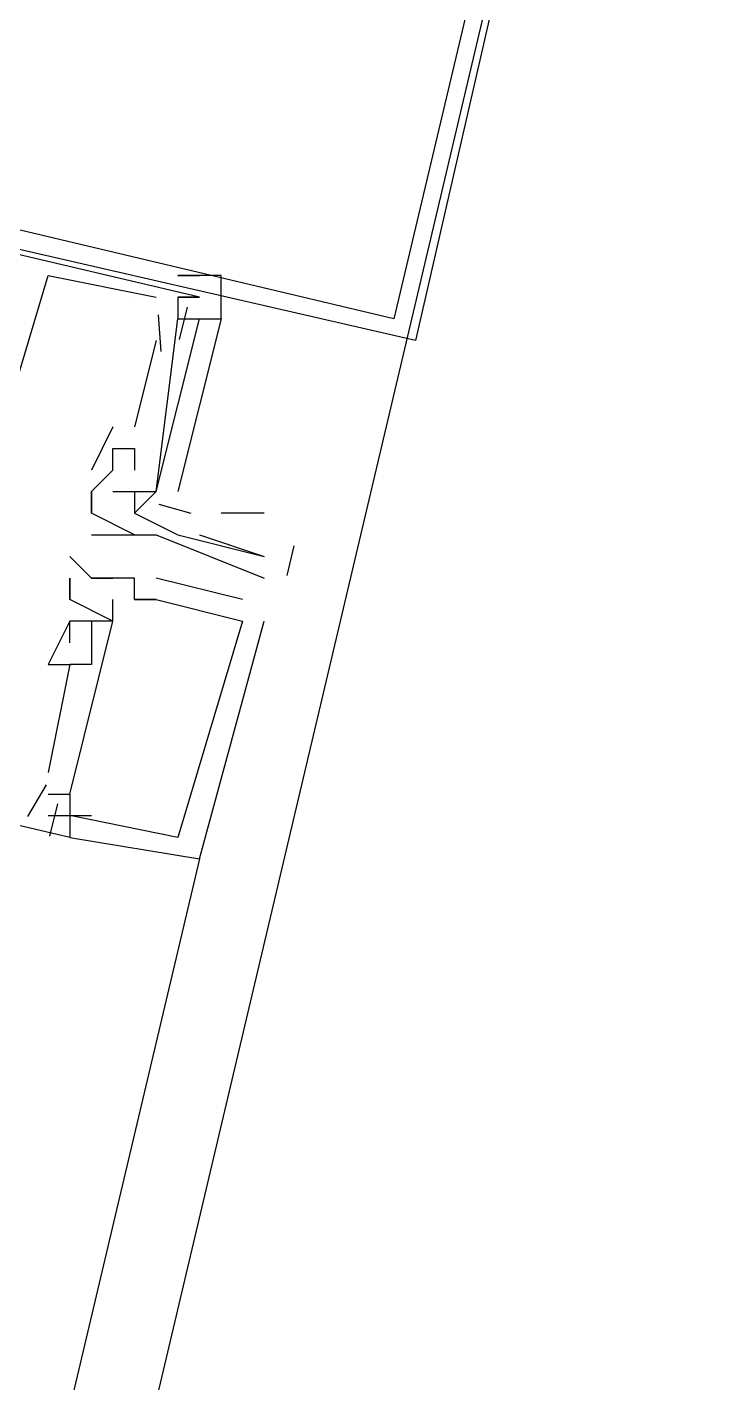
# Model space of a CAD drawing. Header units: feet. Extents: x -84 to 198, y -22 to 181.
# Drawn here: x 135.067 to 135.493, y 121.908 to 122.744 of the extents above; entities that cross this region are included whole.
import ezdxf

# ---------------------------------------------------------------- set-up
doc = ezdxf.new("R2010")
doc.units = ezdxf.units.FT
doc.layers.add('A-LINEA', color=7, linetype='CONTINUOUS')

msp = doc.modelspace()

# ---------------------------------------------------------------- linework, layer by layer
at = {"layer": 'A-LINEA'}
for p, q in [((132.3067, 109.8711), (135.4933, 123.3644)), ((135.08, 122.5911), (135.08, 122.5911)), ((135.08, 122.5911), (135.08, 122.5911)), ((135.08, 122.5911), (135.08, 122.5911)), ((135.1333, 122.5778), (135.1333, 122.5778)), ((135.1333, 122.5778), (135.1333, 122.5778)), ((135.1333, 122.5778), (135.1333, 122.5778)), ((135.1467, 122.5778), (135.1467, 122.5778)), ((135.1467, 122.5778), (135.1467, 122.5778)), ((135.1467, 122.5778), (135.1467, 122.5778)), ((135.16, 122.5778), (135.16, 122.5778)), ((135.16, 122.5778), (135.16, 122.5778)), ((135.16, 122.5778), (135.16, 122.5778)), ((135.1733, 122.5778), (135.1733, 122.5778)), ((135.1733, 122.5778), (135.1733, 122.5778)), ((135.1733, 122.5778), (135.1733, 122.5778)), ((135.1657, 122.5717), (135.1609, 122.5517)), ((135.1657, 122.5717), (135.1609, 122.5517)), ((135.1657, 122.5717), (135.1609, 122.5517)), ((135.1467, 122.5644), (135.1467, 122.5644)), ((135.1467, 122.5644), (135.1467, 122.5644)), ((135.1467, 122.5644), (135.1467, 122.5644)), ((135.1479, 122.5669), (135.1495, 122.5443)), ((135.1479, 122.5669), (135.1495, 122.5443)), ((135.1479, 122.5669), (135.1495, 122.5443)), ((135.16, 122.5644), (135.16, 122.5644)), ((135.16, 122.5644), (135.16, 122.5644)), ((135.16, 122.5644), (135.16, 122.5644)), ((135.1467, 122.5511), (135.1333, 122.4978)), ((135.1467, 122.5511), (135.1333, 122.4978)), ((135.1467, 122.5511), (135.1333, 122.4978)), ((135.1467, 122.5511), (135.1467, 122.5511)), ((135.1467, 122.5511), (135.1467, 122.5511)), ((135.1467, 122.5511), (135.1467, 122.5511)), ((135.12, 122.4978), (135.1067, 122.4711)), ((135.12, 122.4978), (135.1067, 122.4711)), ((135.12, 122.4978), (135.1067, 122.4711)), ((135.12, 122.4978), (135.12, 122.4978)), ((135.12, 122.4978), (135.12, 122.4978)), ((135.12, 122.4978), (135.12, 122.4978)), ((135.1333, 122.4978), (135.1333, 122.4978)), ((135.1333, 122.4978), (135.1333, 122.4978)), ((135.1333, 122.4978), (135.1333, 122.4978)), ((135.12, 122.4844), (135.12, 122.4844)), ((135.12, 122.4844), (135.12, 122.4844)), ((135.12, 122.4844), (135.12, 122.4844)), ((135.1333, 122.4844), (135.1333, 122.4844)), ((135.1333, 122.4844), (135.1333, 122.4844)), ((135.1333, 122.4844), (135.1333, 122.4844)), ((135.1067, 122.4711), (135.1067, 122.4711)), ((135.1067, 122.4711), (135.1067, 122.4711)), ((135.1067, 122.4711), (135.1067, 122.4711)), ((135.1067, 122.4711), (135.1067, 122.4711)), ((135.1067, 122.4711), (135.1067, 122.4711)), ((135.1067, 122.4711), (135.1067, 122.4711)), ((135.1067, 122.4711), (135.1067, 122.4711)), ((135.12, 122.4711), (135.12, 122.4711)), ((135.12, 122.4711), (135.12, 122.4711)), ((135.12, 122.4711), (135.12, 122.4711)), ((135.12, 122.4711), (135.12, 122.4711)), ((135.1333, 122.4711), (135.1333, 122.4711)), ((135.1333, 122.4711), (135.1333, 122.4711)), ((135.1333, 122.4711), (135.1333, 122.4711)), ((135.1067, 122.4578), (135.1067, 122.4444)), ((135.1067, 122.4578), (135.1067, 122.4578)), ((135.1067, 122.4578), (135.1067, 122.4578)), ((135.1067, 122.4578), (135.1067, 122.4578)), ((135.1067, 122.4578), (135.1067, 122.4578)), ((135.1067, 122.4578), (135.1067, 122.4578)), ((135.1067, 122.4578), (135.1067, 122.4578)), ((135.1067, 122.4578), (135.1067, 122.4578)), ((135.1067, 122.4578), (135.1067, 122.4578)), ((135.12, 122.4578), (135.12, 122.4578)), ((135.12, 122.4578), (135.12, 122.4578)), ((135.12, 122.4578), (135.12, 122.4578)), ((135.1333, 122.4578), (135.1333, 122.4578)), ((135.1333, 122.4578), (135.1333, 122.4578)), ((135.1333, 122.4578), (135.1333, 122.4578)), ((135.1333, 122.4578), (135.1333, 122.4578)), ((135.1333, 122.4578), (135.1333, 122.4578)), ((135.1467, 122.4578), (135.1467, 122.4578)), ((135.1467, 122.4578), (135.1467, 122.4578)), ((135.1467, 122.4578), (135.1467, 122.4578)), ((135.1467, 122.4578), (135.1467, 122.4578)), ((135.1482, 122.45), (135.1681, 122.4445)), ((135.1482, 122.45), (135.1681, 122.4445)), ((135.1482, 122.45), (135.1681, 122.4445)), ((135.1067, 122.4444), (135.1067, 122.4444)), ((135.1067, 122.4444), (135.1067, 122.4444)), ((135.1333, 122.4444), (135.1333, 122.4444)), ((135.1333, 122.4444), (135.1333, 122.4444)), ((135.2133, 122.4444), (135.1867, 122.4444)), ((135.1067, 122.4311), (135.1067, 122.4311)), ((135.12, 122.4311), (135.12, 122.4311)), ((135.1333, 122.4311), (135.1333, 122.4311)), ((135.1333, 122.4311), (135.1333, 122.4311)), ((135.1467, 122.4311), (135.1467, 122.4311)), ((135.16, 122.4311), (135.16, 122.4311)), ((135.16, 122.4311), (135.16, 122.4311)), ((135.1733, 122.4311), (135.2133, 122.4178)), ((135.1867, 122.4311), (135.1867, 122.4311)), ((135.0933, 122.4178), (135.0933, 122.4178)), ((135.0933, 122.4178), (135.0933, 122.4178)), ((135.0933, 122.4178), (135.0933, 122.4178)), ((135.2133, 122.4178), (135.2133, 122.4178)), ((135.2317, 122.4243), (135.2273, 122.406)), ((135.0933, 122.4044), (135.0933, 122.3911)), ((135.0933, 122.4044), (135.0933, 122.4044)), ((135.0933, 122.4044), (135.0933, 122.4044)), ((135.0933, 122.4044), (135.0933, 122.3911)), ((135.0933, 122.4044), (135.0933, 122.4044)), ((135.0933, 122.4044), (135.0933, 122.4044)), ((135.0933, 122.4044), (135.0933, 122.3911)), ((135.0933, 122.4044), (135.0933, 122.4044)), ((135.0933, 122.4044), (135.0933, 122.4044)), ((135.1067, 122.4044), (135.12, 122.4044)), ((135.1067, 122.4044), (135.1067, 122.4044)), ((135.1067, 122.4044), (135.1067, 122.4044)), ((135.1067, 122.4044), (135.12, 122.4044)), ((135.1067, 122.4044), (135.1067, 122.4044)), ((135.1067, 122.4044), (135.1067, 122.4044)), ((135.1067, 122.4044), (135.12, 122.4044)), ((135.1067, 122.4044), (135.1067, 122.4044)), ((135.1067, 122.4044), (135.1067, 122.4044)), ((135.12, 122.4044), (135.12, 122.4044)), ((135.12, 122.4044), (135.12, 122.4044)), ((135.12, 122.4044), (135.12, 122.4044)), ((135.1333, 122.4044), (135.1333, 122.4044)), ((135.1333, 122.4044), (135.1333, 122.4044)), ((135.1333, 122.4044), (135.1333, 122.4044)), ((135.1333, 122.4044), (135.1333, 122.4044)), ((135.1333, 122.4044), (135.1333, 122.4044)), ((135.1333, 122.4044), (135.1333, 122.4044)), ((135.1333, 122.4044), (135.1333, 122.4044)), ((135.1333, 122.4044), (135.1333, 122.4044)), ((135.1333, 122.4044), (135.1333, 122.4044)), ((135.2, 122.3911), (135.1467, 122.4044)), ((135.1467, 122.4044), (135.1467, 122.4044)), ((135.2, 122.3911), (135.1467, 122.4044)), ((135.1467, 122.4044), (135.1467, 122.4044)), ((135.2, 122.3911), (135.1467, 122.4044)), ((135.1467, 122.4044), (135.1467, 122.4044)), ((135.2133, 122.4044), (135.2133, 122.4044)), ((135.0933, 122.3911), (135.0933, 122.3911)), ((135.0933, 122.3911), (135.0933, 122.3911)), ((135.0933, 122.3911), (135.0933, 122.3911)), ((135.0933, 122.3911), (135.0933, 122.3911)), ((135.0933, 122.3911), (135.0933, 122.3911)), ((135.0933, 122.3911), (135.0933, 122.3911)), ((135.12, 122.3911), (135.12, 122.3911)), ((135.12, 122.3911), (135.12, 122.3911)), ((135.12, 122.3911), (135.12, 122.3911)), ((135.1333, 122.3911), (135.1333, 122.3911)), ((135.1333, 122.3911), (135.1333, 122.3911)), ((135.1333, 122.3911), (135.1333, 122.3911)), ((135.1333, 122.3911), (135.1333, 122.3911)), ((135.1333, 122.3911), (135.1333, 122.3911)), ((135.1333, 122.3911), (135.1333, 122.3911)), ((135.1333, 122.3911), (135.1333, 122.3911)), ((135.1333, 122.3911), (135.1333, 122.3911)), ((135.1333, 122.3911), (135.1333, 122.3911)), ((135.1467, 122.3911), (135.1467, 122.3911)), ((135.1467, 122.3911), (135.1467, 122.3911)), ((135.1467, 122.3911), (135.1467, 122.3911)), ((135.1467, 122.3911), (135.1467, 122.3911)), ((135.1467, 122.3911), (135.1467, 122.3911)), ((135.1467, 122.3911), (135.1467, 122.3911)), ((135.2, 122.3911), (135.2, 122.3911)), ((135.2, 122.3911), (135.2, 122.3911)), ((135.2, 122.3911), (135.2, 122.3911)), ((135.0933, 122.3778), (135.0933, 122.3778)), ((135.0933, 122.3778), (135.0933, 122.3778)), ((135.0933, 122.3778), (135.0933, 122.3778)), ((135.0933, 122.3778), (135.0933, 122.3778)), ((135.0933, 122.3778), (135.0933, 122.3778)), ((135.0933, 122.3778), (135.0933, 122.3778)), ((135.1067, 122.3778), (135.1067, 122.3778)), ((135.1067, 122.3778), (135.1067, 122.3778)), ((135.1067, 122.3778), (135.1067, 122.3778)), ((135.1067, 122.3778), (135.1067, 122.3778)), ((135.1067, 122.3778), (135.1067, 122.3778)), ((135.1067, 122.3778), (135.1067, 122.3778)), ((135.12, 122.3778), (135.12, 122.3778)), ((135.12, 122.3778), (135.12, 122.3778)), ((135.12, 122.3778), (135.12, 122.3778)), ((135.12, 122.3778), (135.12, 122.3778)), ((135.12, 122.3778), (135.12, 122.3778)), ((135.12, 122.3778), (135.12, 122.3778)), ((135.2, 122.3778), (135.2, 122.3778)), ((135.2, 122.3778), (135.2, 122.3778)), ((135.2, 122.3778), (135.2, 122.3778)), ((135.2, 122.3778), (135.2, 122.3778)), ((135.2, 122.3778), (135.2, 122.3778)), ((135.2, 122.3778), (135.2, 122.3778)), ((135.2133, 122.3778), (135.2133, 122.3778)), ((135.2133, 122.3778), (135.2133, 122.3778)), ((135.2133, 122.3778), (135.2133, 122.3778)), ((135.0933, 122.3644), (135.0933, 122.3644)), ((135.0933, 122.3644), (135.0933, 122.3644)), ((135.0933, 122.3644), (135.0933, 122.3644)), ((135.1067, 122.3644), (135.1067, 122.3644)), ((135.1067, 122.3644), (135.1067, 122.3644)), ((135.1067, 122.3644), (135.1067, 122.3644)), ((135.08, 122.3511), (135.08, 122.3511)), ((135.08, 122.3511), (135.08, 122.3511)), ((135.08, 122.3511), (135.08, 122.3511)), ((135.0933, 122.3511), (135.0933, 122.3511)), ((135.0933, 122.3511), (135.0933, 122.3511)), ((135.0933, 122.3511), (135.0933, 122.3511)), ((135.0933, 122.3511), (135.0933, 122.3511)), ((135.0933, 122.3511), (135.0933, 122.3511)), ((135.0933, 122.3511), (135.0933, 122.3511)), ((135.1067, 122.3511), (135.1067, 122.3511)), ((135.1067, 122.3511), (135.1067, 122.3511)), ((135.1067, 122.3511), (135.1067, 122.3511)), ((135.08, 122.2844), (135.08, 122.2844)), ((135.08, 122.2844), (135.08, 122.2844)), ((135.08, 122.2844), (135.08, 122.2844)), ((135.0788, 122.2768), (135.0673, 122.2573)), ((135.0788, 122.2768), (135.0673, 122.2573)), ((135.0788, 122.2768), (135.0673, 122.2573)), ((135.08, 122.2711), (135.08, 122.2711)), ((135.08, 122.2711), (135.08, 122.2711)), ((135.08, 122.2711), (135.08, 122.2711)), ((135.0933, 122.2711), (135.0933, 122.2711)), ((135.0933, 122.2711), (135.0933, 122.2711)), ((135.0933, 122.2711), (135.0933, 122.2711)), ((135.0933, 122.2711), (135.0933, 122.2711)), ((135.0933, 122.2711), (135.0933, 122.2711)), ((135.0933, 122.2711), (135.0933, 122.2711)), ((135.08, 122.2578), (135.08, 122.2578)), ((135.08, 122.2578), (135.08, 122.2578)), ((135.08, 122.2578), (135.08, 122.2578)), ((135.0857, 122.2651), (135.0809, 122.2451)), ((135.0857, 122.2651), (135.0809, 122.2451)), ((135.0857, 122.2651), (135.0809, 122.2451)), ((135.0933, 122.2578), (135.0933, 122.2578)), ((135.0933, 122.2578), (135.0933, 122.2578)), ((135.0933, 122.2578), (135.0933, 122.2578)), ((135.0933, 122.2578), (135.0933, 122.2578)), ((135.0933, 122.2578), (135.0933, 122.2578)), ((135.0933, 122.2578), (135.0933, 122.2578)), ((135.0933, 122.2578), (135.0933, 122.2578)), ((135.0933, 122.2578), (135.0933, 122.2578)), ((135.0933, 122.2578), (135.0933, 122.2578)), ((135.1067, 122.2578), (135.1067, 122.2578)), ((135.1067, 122.2578), (135.1067, 122.2578)), ((135.1067, 122.2578), (135.1067, 122.2578)), ((135.0933, 122.2444), (135.0933, 122.2444)), ((135.0933, 122.2444), (135.0933, 122.2444)), ((135.0933, 122.2444), (135.0933, 122.2444)), ((135.0933, 122.2444), (135.0933, 122.2444)), ((135.0933, 122.2444), (135.0933, 122.2444)), ((135.0933, 122.2444), (135.0933, 122.2444)), ((135.16, 122.2444), (135.16, 122.2444)), ((135.16, 122.2444), (135.16, 122.2444)), ((135.16, 122.2444), (135.16, 122.2444)), ((135.1733, 122.2311), (133.2933, 114.2844)), ((135.1733, 122.2311), (135.1733, 122.2311)), ((135.1733, 122.2311), (135.1733, 122.2311)), ((135.1733, 122.2311), (135.1733, 122.2311))]:
    msp.add_line(p, q, dxfattribs=at)
for points in [[(134.68, 123.5511), (135.4933, 123.3644), (135.3067, 122.5511), (134.4933, 122.7378), (134.68, 123.5511)], [(134.6933, 123.5378), (135.48, 123.3511), (135.2933, 122.5644), (134.5067, 122.7511), (134.6933, 123.5378)], [(135.16, 122.5778), (135.1733, 122.5778), (134.4933, 122.7378), (134.4533, 122.5911), (134.48, 122.5911)], [(135.16, 122.5778), (135.1733, 122.5778), (134.4933, 122.7378), (134.4533, 122.5911), (134.48, 122.5911)], [(135.16, 122.5778), (135.1733, 122.5778), (134.4933, 122.7378), (134.4533, 122.5911), (134.48, 122.5911)], [(135.04, 122.4578), (135.08, 122.5911), (135.1467, 122.5778)], [(135.04, 122.4578), (135.08, 122.5911), (135.1467, 122.5778)], [(135.04, 122.4578), (135.08, 122.5911), (135.1467, 122.5778)], [(135.1733, 122.5778), (135.16, 122.5778), (135.16, 122.5644), (135.1733, 122.5644), (135.1867, 122.5644), (135.1867, 122.5911), (135.16, 122.5911), (135.1733, 122.5911)], [(135.08, 122.2578), (135.0933, 122.2578), (135.0933, 122.2444), (134.4133, 122.4044), (134.4533, 122.5644), (134.4667, 122.5644), (134.4667, 122.5511), (134.4533, 122.5244), (134.4667, 122.5378)], [(135.08, 122.2578), (135.0933, 122.2578), (135.0933, 122.2444), (134.4133, 122.4044), (134.4533, 122.5644), (134.4667, 122.5644), (134.4667, 122.5511), (134.4533, 122.5244), (134.4667, 122.5378)], [(135.08, 122.2578), (135.0933, 122.2578), (135.0933, 122.2444), (134.4133, 122.4044), (134.4533, 122.5644), (134.4667, 122.5644), (134.4667, 122.5511), (134.4533, 122.5244), (134.4667, 122.5378)], [(135.1333, 122.4578), (135.1467, 122.4578), (135.16, 122.5644)], [(135.1333, 122.4578), (135.1467, 122.4578), (135.16, 122.5644)], [(135.1333, 122.4578), (135.1467, 122.4578), (135.16, 122.5644)], [(135.1467, 122.4578), (135.1733, 122.5644), (135.1867, 122.5644), (135.16, 122.4578)], [(135.1467, 122.4578), (135.1733, 122.5644), (135.1867, 122.5644), (135.16, 122.4578)], [(135.1467, 122.4578), (135.1733, 122.5644), (135.1867, 122.5644), (135.16, 122.4578)], [(135.1067, 122.4578), (135.12, 122.4711), (135.12, 122.4844), (135.1333, 122.4844), (135.1333, 122.4711)], [(135.1067, 122.4578), (135.12, 122.4711), (135.12, 122.4844), (135.1333, 122.4844), (135.1333, 122.4711)], [(135.1067, 122.4578), (135.12, 122.4711), (135.12, 122.4844), (135.1333, 122.4844), (135.1333, 122.4711)], [(135.1067, 122.4578), (135.12, 122.4711), (135.12, 122.4711)], [(135.1333, 122.4311), (135.1067, 122.4444), (135.1067, 122.4578)], [(135.12, 122.4578), (135.1333, 122.4578), (135.1333, 122.4444)], [(135.12, 122.4578), (135.1333, 122.4578), (135.1333, 122.4578), (135.1333, 122.4578)], [(135.1467, 122.4578), (135.1333, 122.4444), (135.1333, 122.4444), (135.16, 122.4311)], [(135.1067, 122.4311), (135.12, 122.4311), (135.1333, 122.4311), (135.1467, 122.4311), (135.2133, 122.4044)], [(135.16, 122.4311), (135.16, 122.4311), (135.16, 122.4311), (135.16, 122.4311), (135.2133, 122.4178), (135.2133, 122.4178), (135.2133, 122.4178)], [(135.1333, 122.3911), (135.1467, 122.3911), (135.1333, 122.3911), (135.1333, 122.4044), (135.1067, 122.4044), (135.0933, 122.4178)], [(135.1333, 122.3911), (135.1467, 122.3911), (135.1333, 122.3911), (135.1333, 122.4044), (135.1067, 122.4044), (135.0933, 122.4178)], [(135.1333, 122.3911), (135.1467, 122.3911), (135.1333, 122.3911), (135.1333, 122.4044), (135.1067, 122.4044), (135.0933, 122.4178)], [(135.12, 122.3778), (135.0933, 122.3911), (135.0933, 122.4044)], [(135.12, 122.3778), (135.0933, 122.3911), (135.0933, 122.4044)], [(135.12, 122.3778), (135.0933, 122.3911), (135.0933, 122.4044)], [(135.1333, 122.3911), (135.1467, 122.3911), (135.1467, 122.3911), (135.1467, 122.3911), (135.1467, 122.3911), (135.2, 122.3778), (135.2, 122.3778), (135.16, 122.2444), (135.16, 122.2444), (135.0933, 122.2578), (135.1067, 122.2578)], [(135.1333, 122.3911), (135.1467, 122.3911), (135.1467, 122.3911), (135.1467, 122.3911), (135.1467, 122.3911), (135.2, 122.3778), (135.2, 122.3778), (135.16, 122.2444), (135.16, 122.2444), (135.0933, 122.2578), (135.1067, 122.2578)], [(135.1333, 122.3911), (135.1467, 122.3911), (135.1467, 122.3911), (135.1467, 122.3911), (135.1467, 122.3911), (135.2, 122.3778), (135.2, 122.3778), (135.16, 122.2444), (135.16, 122.2444), (135.0933, 122.2578), (135.1067, 122.2578)], [(135.12, 122.3778), (135.12, 122.3911), (135.12, 122.3911)], [(135.12, 122.3778), (135.12, 122.3778), (135.12, 122.3911)], [(135.12, 122.3778), (135.12, 122.3911), (135.12, 122.3911)], [(135.12, 122.3778), (135.12, 122.3778), (135.12, 122.3911)], [(135.12, 122.3778), (135.12, 122.3911), (135.12, 122.3911)], [(135.12, 122.3778), (135.12, 122.3778), (135.12, 122.3911)], [(135.08, 122.2711), (135.0933, 122.2711), (135.12, 122.3778), (135.1067, 122.3778), (135.1067, 122.3644), (135.1067, 122.3511), (135.0933, 122.3511)], [(135.0933, 122.3644), (135.0933, 122.3778), (135.08, 122.3511), (135.0933, 122.3511), (135.08, 122.2844)], [(135.08, 122.2711), (135.0933, 122.2711), (135.12, 122.3778), (135.1067, 122.3778), (135.1067, 122.3644), (135.1067, 122.3511), (135.0933, 122.3511)], [(135.0933, 122.3644), (135.0933, 122.3778), (135.08, 122.3511), (135.0933, 122.3511), (135.08, 122.2844)], [(135.08, 122.2711), (135.0933, 122.2711), (135.12, 122.3778), (135.1067, 122.3778), (135.1067, 122.3644), (135.1067, 122.3511), (135.0933, 122.3511)], [(135.0933, 122.3644), (135.0933, 122.3778), (135.08, 122.3511), (135.0933, 122.3511), (135.08, 122.2844)], [(135.0933, 122.2711), (135.0933, 122.2444), (135.1733, 122.2311), (135.1733, 122.2311), (135.2133, 122.3778)], [(135.1067, 122.3778), (135.1067, 122.3778), (135.1067, 122.3778), (135.0933, 122.3778), (135.0933, 122.3778), (135.0933, 122.3778), (135.0933, 122.3778), (135.0933, 122.3778)], [(135.0933, 122.2711), (135.0933, 122.2444), (135.1733, 122.2311), (135.1733, 122.2311), (135.2133, 122.3778)], [(135.1067, 122.3778), (135.1067, 122.3778), (135.1067, 122.3778), (135.0933, 122.3778), (135.0933, 122.3778), (135.0933, 122.3778), (135.0933, 122.3778), (135.0933, 122.3778)], [(135.0933, 122.2711), (135.0933, 122.2444), (135.1733, 122.2311), (135.1733, 122.2311), (135.2133, 122.3778)], [(135.1067, 122.3778), (135.1067, 122.3778), (135.1067, 122.3778), (135.0933, 122.3778), (135.0933, 122.3778), (135.0933, 122.3778), (135.0933, 122.3778), (135.0933, 122.3778)]]:
    msp.add_lwpolyline(points, dxfattribs=at)

doc.saveas('drawing.dxf')
